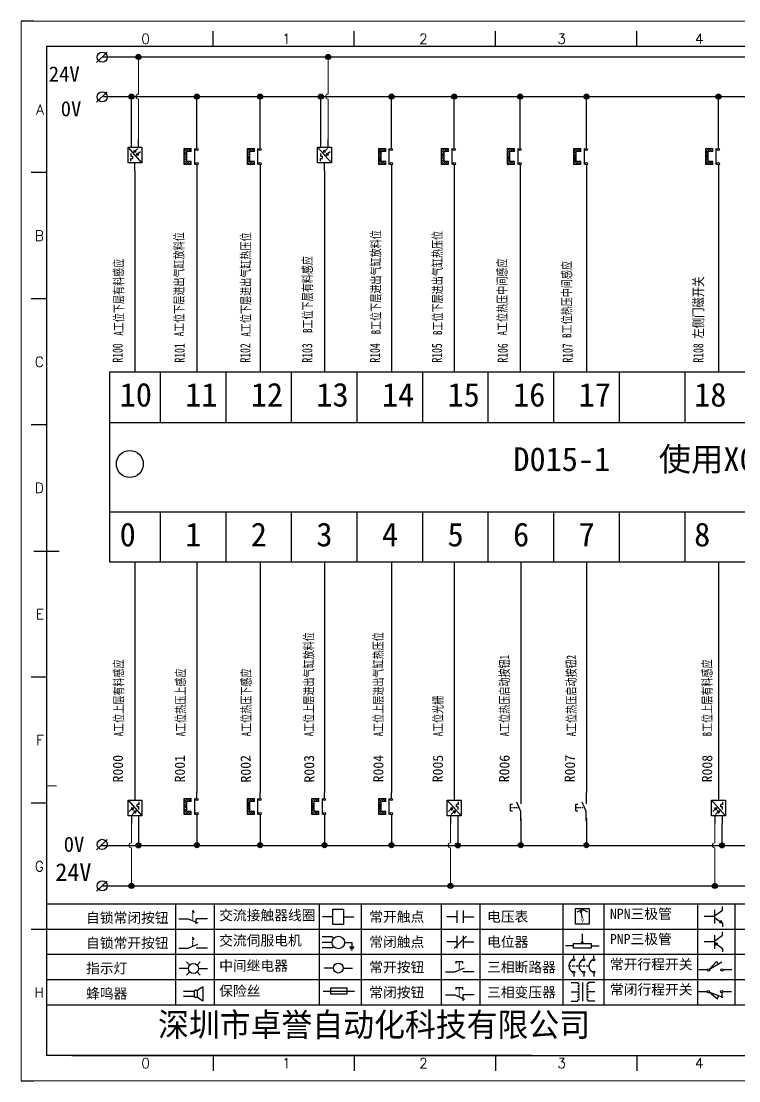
# Model space of a CAD drawing. Extents: x 33864 to 41687, y -3582 to -110.
# Drawn here: x 35592.8 to 35735.1, y -3232.1 to -3022.1 of the extents above; entities that cross this region are included whole.
import ezdxf
from ezdxf.enums import TextEntityAlignment as Align

# ---------------------------------------------------------------- set-up
doc = ezdxf.new("R2010")
doc.units = 0
doc.header["$MEASUREMENT"] = 0
doc.layers.add('AE_BOR', color=1, linetype='Continuous')
doc.layers.add('细实线层', color=7, linetype='Continuous')
doc.styles.add('WD', font='romans.shx', dxfattribs={"bigfont": 'gbcbig.shx'})
doc.styles.add('宋', font='', dxfattribs={"width": 0.7})
doc.styles.add('汉字', font='')
doc.styles.get('宋').set_extended_font_data('SimSun')
doc.styles.get('汉字').set_extended_font_data('新宋体')

# ---------------------------------------------------------------- blocks, each defined once
blk = doc.blocks.new('*U94')
at = {"linetype": 'ByBlock'}
for p, q in [((-1909.23, -780.45), (-1909.23, -780.67)), ((-1909.23, -780.45), (-1908.92, -780.84)), ((-1909.23, -780.84), (-1909.23, -781.05)), ((-1911.92, -782.07), (-1910.06, -782.07)), ((-1910.06, -782.07), (-1908.18, -782.88)), ((-1909.23, -781.23), (-1909.23, -781.44)), ((-1909.23, -781.61), (-1909.23, -781.83)), ((-1909.23, -782), (-1909.23, -782.21)), ((-1909.23, -782.38), (-1909.23, -782.43)), ((-1908.52, -783.07), (-1908.52, -782.07)), ((-1906.25, -782.07), (-1908.52, -782.07))]:
    blk.add_line(p, q, dxfattribs=at)
blk = doc.blocks.new('*U95')
at = {"linetype": 'ByBlock'}
for p, q in [((-1908.88, -791.17), (-1909.23, -790.71)), ((-1909.23, -790.71), (-1909.23, -790.92)), ((-1909.23, -791.09), (-1909.23, -791.31)), ((-1909.23, -791.48), (-1909.23, -791.69)), ((-1911.92, -792.89), (-1910.06, -792.89)), ((-1910.06, -792.89), (-1908.18, -792.08)), ((-1909.23, -791.86), (-1909.23, -792.08)), ((-1909.23, -792.25), (-1909.23, -792.47)), ((-1906.25, -792.89), (-1908.52, -792.89))]:
    blk.add_line(p, q, dxfattribs=at)
blk = doc.blocks.new('蜂鸣器')
at = {"linetype": 'ByBlock'}
for p, q in [((-1907.17, -795.53), (-1908.25, -796.26)), ((-1907.17, -795.53), (-1907.17, -798.41)), ((-1908.8, -796.48), (-1911.01, -796.48)), ((-1908.8, -797.46), (-1911.01, -797.46)), ((-1908.25, -796.26), (-1908.8, -796.26)), ((-1908.8, -797.68), (-1908.8, -796.26)), ((-1908.25, -797.68), (-1908.8, -797.68)), ((-1908.25, -797.68), (-1908.25, -796.26)), ((-1907.17, -798.41), (-1908.25, -797.68))]:
    blk.add_line(p, q, dxfattribs=at)
blk = doc.blocks.new('指示灯')
at = {"linetype": 'ByBlock'}
for p, q in [((-1854.25, -776.92), (-1856.06, -776.92)), ((-1854.62, -775.59), (-1853.97, -776.23)), ((-1851.9, -775.59), (-1852.54, -776.23)), ((-1852.26, -776.92), (-1850.45, -776.92)), ((-1854.62, -778.25), (-1853.97, -777.61)), ((-1851.9, -778.25), (-1852.54, -777.61))]:
    blk.add_line(p, q, dxfattribs=at)
blk.add_circle((-1853.26, -776.92), 0.992, dxfattribs=at)
blk = doc.blocks.new('交流接触器线圈')
at = {"linetype": 'ByBlock'}
for p, q in [((-1880.82, -781.77), (-1882.87, -781.77)), ((-1878.72, -781.77), (-1876.67, -781.77))]:
    blk.add_line(p, q, dxfattribs=at)
blk.add_lwpolyline([(-1880.82, -780.28), (-1878.72, -780.28), (-1878.72, -783.26), (-1880.82, -783.26)], close=True, dxfattribs=at)
blk = doc.blocks.new('交流伺服电机')
at = {"linetype": 'ByBlock'}
for p, q in [((-1880.97, -785.75), (-1882.94, -785.75)), ((-1880.97, -786.85), (-1882.94, -786.85)), ((-1880.97, -785.75), (-1880.65, -786.03)), ((-1878.49, -786.85), (-1877.07, -786.85)), ((-1877.07, -786.85), (-1877.07, -787.72)), ((-1880.97, -787.94), (-1882.94, -787.94)), ((-1880.97, -787.94), (-1880.65, -787.67)), ((-1877.54, -787.72), (-1876.59, -787.72)), ((-1877.38, -788.01), (-1876.75, -788.01)), ((-1877.23, -788.29), (-1876.9, -788.29))]:
    blk.add_line(p, q, dxfattribs=at)
blk.add_circle((-1879.73, -786.85), 1.24, dxfattribs=at)
blk = doc.blocks.new('中间继电器')
at = {"linetype": 'ByBlock'}
for p, q in [((-1880.72, -791.92), (-1882.54, -791.92)), ((-1878.74, -791.92), (-1876.92, -791.92))]:
    blk.add_line(p, q, dxfattribs=at)
blk.add_circle((-1879.73, -791.92), 0.992, dxfattribs=at)
blk = doc.blocks.new('保险丝')
at = {"linetype": 'ByBlock'}
blk.add_line((-1882.72, -796.49), (-1876.55, -796.49), dxfattribs=at)
blk.add_lwpolyline([(-1881.2, -795.86), (-1878.06, -795.86), (-1878.06, -797.12), (-1881.2, -797.12)], close=True, dxfattribs=at)
blk = doc.blocks.new('常开按钮')
at = {"linetype": 'ByBlock'}
for p, q in [((-1910.06, -787.73), (-1908.18, -786.93)), ((-1909.9, -785.68), (-1908.56, -785.68)), ((-1909.9, -785.68), (-1909.9, -786.07)), ((-1909.23, -785.68), (-1909.23, -785.89)), ((-1909.23, -786.06), (-1909.23, -786.28)), ((-1909.23, -786.45), (-1909.23, -786.67)), ((-1909.23, -786.84), (-1909.23, -787.05)), ((-1909.23, -787.22), (-1909.23, -787.38)), ((-1908.56, -785.68), (-1908.56, -786.07)), ((-1911.92, -787.73), (-1910.06, -787.73)), ((-1906.25, -787.73), (-1908.52, -787.73))]:
    blk.add_line(p, q, dxfattribs=at)
blk = doc.blocks.new('常开触点')
at = {"linetype": 'ByBlock'}
for p, q in [((-1853.82, -782.99), (-1853.82, -780.56)), ((-1852.6, -782.99), (-1852.6, -780.56)), ((-1853.82, -781.77), (-1855.88, -781.77)), ((-1852.6, -781.77), (-1850.55, -781.77))]:
    blk.add_line(p, q, dxfattribs=at)
blk = doc.blocks.new('常闭触点')
at = {"linetype": 'ByBlock'}
for p, q in [((-1853.82, -786.77), (-1855.88, -786.77)), ((-1852.01, -785.66), (-1854.43, -788.1)), ((-1853.82, -787.99), (-1853.82, -785.56)), ((-1852.6, -787.99), (-1852.6, -785.56)), ((-1852.6, -786.77), (-1850.55, -786.77))]:
    blk.add_line(p, q, dxfattribs=at)
blk = doc.blocks.new('常闭按钮')
at = {"linetype": 'ByBlock'}
for p, q in [((-1854.11, -790.83), (-1852.77, -790.83)), ((-1854.11, -790.83), (-1854.11, -791.22)), ((-1853.44, -790.83), (-1853.44, -791.04)), ((-1853.44, -791.21), (-1853.44, -791.43)), ((-1853.44, -791.6), (-1853.44, -791.82)), ((-1852.77, -790.83), (-1852.77, -791.22)), ((-1856.13, -792.28), (-1854.28, -792.28)), ((-1854.28, -792.28), (-1852.4, -793.09)), ((-1853.44, -791.99), (-1853.44, -792.2)), ((-1853.44, -792.37), (-1853.44, -792.53)), ((-1850.47, -792.28), (-1852.73, -792.28)), ((-1852.73, -792.28), (-1852.73, -793.43))]:
    blk.add_line(p, q, dxfattribs=at)
blk = doc.blocks.new('电压表')
at = {"linetype": 'ByBlock'}
for p, q in [((-1814.84, -780.75), (-1814.91, -781.13)), ((-1814.6, -781.05), (-1814.91, -781.13)), ((-1814.84, -780.75), (-1814.46, -782.26)), ((-1814.84, -780.75), (-1814.6, -781.05))]:
    blk.add_line(p, q, dxfattribs=at)
blk.add_lwpolyline([(-1815.84, -780.34), (-1813.07, -780.34), (-1813.07, -783.49), (-1815.84, -783.49)], close=True, dxfattribs=at)
blk.add_arc((-1814.46, -782.26), 1.56, 46.8313, 133.1687, dxfattribs=at)
at = {"linetype": 'ByBlock', "insert": (-1814.7, -782.39), "char_height": 0.75, "width": 0.6768, "attachment_point": 1}
blk.add_mtext('V', dxfattribs=at)
blk = doc.blocks.new('电位器')
at = {"linetype": 'ByBlock'}
for p, q in [((-1814.45, -787.3), (-1814.45, -785.39)), ((-1814.45, -787.3), (-1814.62, -786.96)), ((-1814.62, -786.96), (-1814.27, -786.96)), ((-1814.45, -787.3), (-1814.27, -786.96)), ((-1816.21, -787.75), (-1817.79, -787.75)), ((-1812.68, -787.75), (-1811.1, -787.75))]:
    blk.add_line(p, q, dxfattribs=at)
blk.add_lwpolyline([(-1816.21, -787.3), (-1812.68, -787.3), (-1812.68, -788.2), (-1816.21, -788.2)], close=True, dxfattribs=at)
blk = doc.blocks.new('三相断路器')
at = {"linetype": 'ByBlock'}
for p, q in [((-1816.17, -790.33), (-1816.17, -789.7)), ((-1814.17, -790.33), (-1814.17, -789.7)), ((-1812.18, -790.33), (-1812.18, -789.7)), ((-1817.14, -791.74), (-1816.72, -791.74)), ((-1816.45, -791.74), (-1816.03, -791.74)), ((-1816.17, -793.19), (-1816.17, -793.83)), ((-1815.76, -791.74), (-1815.34, -791.74)), ((-1815.07, -791.74), (-1814.65, -791.74)), ((-1814.38, -791.74), (-1813.96, -791.74)), ((-1814.17, -793.19), (-1814.17, -793.83)), ((-1813.69, -791.74), (-1813.27, -791.74)), ((-1812.18, -793.19), (-1812.18, -793.83))]:
    blk.add_line(p, q, dxfattribs=at)
for centre in [(-1816.17, -790.55), (-1814.17, -790.55), (-1812.18, -790.55), (-1816.17, -792.98), (-1814.17, -792.98), (-1812.18, -792.98)]:
    blk.add_circle(centre, 0.219, dxfattribs=at)
for centre in [(-1815.81, -791.74), (-1813.82, -791.74), (-1811.83, -791.74)]:
    blk.add_arc(centre, 1.32, 115.5791, 244.4209, dxfattribs=at)
blk = doc.blocks.new('三相变压器')
at = {"linetype": 'ByBlock'}
for p, q in [((-1816.69, -795.03), (-1815.37, -795.03)), ((-1815.37, -795.03), (-1815.37, -795.24)), ((-1814.34, -798.7), (-1814.34, -795.04)), ((-1812, -795.03), (-1813.32, -795.03)), ((-1813.32, -795.03), (-1813.32, -795.24)), ((-1816.69, -796.87), (-1815.37, -796.87)), ((-1812, -796.87), (-1813.32, -796.87)), ((-1816.69, -798.71), (-1815.37, -798.71)), ((-1815.37, -798.71), (-1815.37, -798.5)), ((-1813.32, -798.71), (-1813.32, -798.5)), ((-1812, -798.71), (-1813.32, -798.71))]:
    blk.add_line(p, q, dxfattribs=at)
for centre, start, end in [((-1815.37, -795.51), 270, 90), ((-1815.37, -796.06), 270, 90), ((-1813.32, -795.51), 90, 270), ((-1813.32, -796.06), 90, 270), ((-1815.37, -796.6), 270, 90), ((-1815.37, -797.14), 270, 90), ((-1815.37, -797.68), 270, 90), ((-1815.37, -798.23), 270, 90), ((-1813.32, -796.6), 90, 270), ((-1813.32, -797.14), 90, 270), ((-1813.32, -797.68), 90, 270), ((-1813.32, -798.23), 90, 270)]:
    blk.add_arc(centre, 0.271, start, end, dxfattribs=at)
blk = doc.blocks.new('NPN三极管')
at = {"linetype": 'ByBlock'}
for p, q in [((-1785.73, -780.61), (-1785.73, -783.32)), ((-1785.73, -781.82), (-1784.15, -780.66)), ((-1784.15, -780.66), (-1784.15, -779.98)), ((-1785.73, -781.97), (-1787.81, -781.97)), ((-1785.73, -782.11), (-1784.15, -783.27)), ((-1784.41, -782.73), (-1784.74, -783.18)), ((-1784.15, -783.27), (-1784.74, -783.18)), ((-1784.15, -783.27), (-1784.41, -782.73)), ((-1784.15, -783.27), (-1784.15, -783.96))]:
    blk.add_line(p, q, dxfattribs=at)
blk = doc.blocks.new('PNP三极管')
at = {"linetype": 'ByBlock'}
for p, q in [((-1784.9, -785.38), (-1784.9, -788.09)), ((-1783.32, -785.43), (-1783.32, -784.75)), ((-1784.9, -786.74), (-1786.98, -786.74)), ((-1784.9, -786.59), (-1783.32, -785.43)), ((-1784.9, -786.88), (-1783.32, -788.04)), ((-1784.9, -786.88), (-1784.31, -786.97)), ((-1784.9, -786.88), (-1784.64, -787.42)), ((-1784.31, -786.97), (-1784.64, -787.42)), ((-1783.32, -788.04), (-1783.32, -788.73))]:
    blk.add_line(p, q, dxfattribs=at)
blk = doc.blocks.new('常开行程开关')
at = {"linetype": 'ByBlock'}
for p, q in [((-1785.89, -792.17), (-1784.52, -790.62)), ((-1785.89, -792.17), (-1783.43, -790.72)), ((-1784.52, -790.62), (-1784.19, -791.17)), ((-1786.29, -792.3), (-1788.01, -792.3)), ((-1781.48, -792.3), (-1783.21, -792.3))]:
    blk.add_line(p, q, dxfattribs=at)
for centre in [(-1786.07, -792.3), (-1783.42, -792.3)]:
    blk.add_circle(centre, 0.219, dxfattribs=at)
blk = doc.blocks.new('常闭行程开关')
at = {"linetype": 'ByBlock'}
for p, q in [((-1786.34, -796.62), (-1788.07, -796.62)), ((-1785.93, -796.72), (-1783.25, -797.7)), ((-1785.93, -796.72), (-1784.3, -798)), ((-1784.3, -798), (-1784.08, -797.4)), ((-1783.48, -796.84), (-1783.48, -797.85)), ((-1781.54, -796.62), (-1783.26, -796.62))]:
    blk.add_line(p, q, dxfattribs=at)
for centre in [(-1786.12, -796.62), (-1783.48, -796.62)]:
    blk.add_circle(centre, 0.219, dxfattribs=at)
blk = doc.blocks.new('磁性开关')
at = {"linetype": 'ByBlock'}
h = blk.add_hatch(dxfattribs=at)
h.set_pattern_fill('ANSI31', color=256, scale=0.1, style=0)
h.set_pattern_definition([(45, (0, 0), (-0.224506403, 0.224506403), [])])
h.paths.add_polyline_path([(-1907.69, -775.29), (-1910.88, -775.29), (-1910.88, -776.69), (-1910.25, -776.69), (-1910.25, -775.79), (-1908.31, -775.79), (-1908.31, -776.69), (-1907.69, -776.69)])
for p, q in [((-1910.88, -776.69), (-1910.88, -775.29)), ((-1910.88, -775.29), (-1907.69, -775.29)), ((-1910.88, -776.69), (-1910.25, -776.69)), ((-1910.25, -776.69), (-1910.25, -775.79)), ((-1910.25, -775.79), (-1908.31, -775.79)), ((-1908.31, -776.69), (-1908.31, -775.79)), ((-1908.31, -776.69), (-1907.69, -776.69)), ((-1907.69, -775.29), (-1907.69, -776.69)), ((-1910.91, -777.81), (-1912.09, -777.81)), ((-1910.88, -777.39), (-1907.69, -777.39)), ((-1907.66, -777.81), (-1906.48, -777.81))]:
    blk.add_line(p, q, dxfattribs=at)
for centre in [(-1910.68, -777.81), (-1907.88, -777.81)]:
    blk.add_circle(centre, 0.225, dxfattribs=at)
blk = doc.blocks.new('光电开关')
at = {"linetype": 'ByBlock'}
h = blk.add_hatch(dxfattribs=at)
h.set_pattern_fill('ANSI31', color=256, scale=0.01, style=0)
h.set_pattern_definition([(45, (0.172267, 0), (-0.0224506403, 0.0224506403), [])])
h.paths.add_polyline_path([(-1882.44, -776.34), (-1882.5, -775.91), (-1882.68, -776.07)])
h.paths.add_polyline_path([(-1882.44, -776.34), (-1882.68, -776.07), (-1882.86, -776.23)])
h.paths.add_polyline_path([(-1883.11, -776.45), (-1883.29, -776.61), (-1883.05, -776.88)])
h.paths.add_polyline_path([(-1883.29, -776.61), (-1883.47, -776.77), (-1883.05, -776.88)])
for p, q in [((-1884.01, -775.96), (-1885.56, -775.96)), ((-1880.91, -775.3), (-1884.01, -778.05)), ((-1883.75, -776.09), (-1883.05, -776.88)), ((-1883.11, -776.45), (-1883.47, -776.77)), ((-1883.05, -776.88), (-1883.47, -776.77)), ((-1883.14, -775.55), (-1882.44, -776.34)), ((-1883.05, -776.88), (-1883.11, -776.45)), ((-1882.5, -775.91), (-1882.86, -776.23)), ((-1882.44, -776.34), (-1882.86, -776.23)), ((-1882.44, -776.34), (-1882.5, -775.91)), ((-1879.37, -776.67), (-1880.91, -776.67)), ((-1884.01, -777.39), (-1885.56, -777.39)), ((-1882.78, -777.47), (-1882.23, -777.47)), ((-1882.23, -777.47), (-1882.23, -777.14)), ((-1882.23, -777.14), (-1881.78, -777.14)), ((-1881.78, -777.47), (-1881.78, -777.14)), ((-1881.23, -777.47), (-1881.78, -777.47))]:
    blk.add_line(p, q, dxfattribs=at)
blk.add_lwpolyline([(-1884.01, -775.3), (-1880.91, -775.3), (-1880.91, -778.05), (-1884.01, -778.05)], close=True, dxfattribs=at)

msp = doc.modelspace()

# ---------------------------------------------------------------- hatches: boundary and pattern name
at = {"lineweight": -2}
h = msp.add_hatch(color=0, dxfattribs=at)
edge = h.paths.add_edge_path()
edge.add_arc((35616.109, -3029.203), 0.5, 0, 360)
h = msp.add_hatch(color=0, dxfattribs=at)
edge = h.paths.add_edge_path()
edge.add_arc((35653.693, -3029.203), 0.5, 0, 360)
h = msp.add_hatch(color=0, dxfattribs=at)
edge = h.paths.add_edge_path()
edge.add_arc((35614.684, -3037.076), 0.5, 0, 360)
h = msp.add_hatch(color=0, dxfattribs=at)
edge = h.paths.add_edge_path()
edge.add_arc((35627.676, -3037.076), 0.5, 0, 360)
h = msp.add_hatch(color=0, dxfattribs=at)
edge = h.paths.add_edge_path()
edge.add_arc((35640.204, -3037.076), 0.5, 0, 360)
h = msp.add_hatch(color=0, dxfattribs=at)
edge = h.paths.add_edge_path()
edge.add_arc((35652.267, -3037.076), 0.5, 0, 360)
h = msp.add_hatch(color=0, dxfattribs=at)
edge = h.paths.add_edge_path()
edge.add_arc((35666.252, -3037.076), 0.5, 0, 360)
h = msp.add_hatch(color=0, dxfattribs=at)
edge = h.paths.add_edge_path()
edge.add_arc((35678.697, -3037.076), 0.5, 0, 360)
h = msp.add_hatch(color=0, dxfattribs=at)
edge = h.paths.add_edge_path()
edge.add_arc((35691.773, -3037.076), 0.5, 0, 360)
h = msp.add_hatch(color=0, dxfattribs=at)
edge = h.paths.add_edge_path()
edge.add_arc((35704.918, -3037.076), 0.5, 0, 360)
h = msp.add_hatch(color=0, dxfattribs=at)
edge = h.paths.add_edge_path()
edge.add_arc((35731.074, -3037.076), 0.5, 0, 360)
h = msp.add_hatch(color=0, dxfattribs=at)
edge = h.paths.add_edge_path()
edge.add_arc((35616.102, -3185.471), 0.5, 0, 360)
h = msp.add_hatch(color=0, dxfattribs=at)
edge = h.paths.add_edge_path()
edge.add_arc((35627.669, -3185.43), 0.5, 0, 360)
h = msp.add_hatch(color=0, dxfattribs=at)
edge = h.paths.add_edge_path()
edge.add_arc((35640.197, -3185.43), 0.5, 0, 360)
h = msp.add_hatch(color=0, dxfattribs=at)
edge = h.paths.add_edge_path()
edge.add_arc((35652.973, -3185.43), 0.5, 0, 360)
h = msp.add_hatch(color=0, dxfattribs=at)
edge = h.paths.add_edge_path()
edge.add_arc((35666.245, -3185.43), 0.5, 0, 360)
h = msp.add_hatch(color=0, dxfattribs=at)
edge = h.paths.add_edge_path()
edge.add_arc((35679.402, -3185.471), 0.5, 0, 360)
h = msp.add_hatch(color=0, dxfattribs=at)
edge = h.paths.add_edge_path()
edge.add_arc((35691.885, -3185.43), 0.5, 0, 360)
h = msp.add_hatch(color=0, dxfattribs=at)
edge = h.paths.add_edge_path()
edge.add_arc((35704.885, -3185.43), 0.5, 0, 360)
h = msp.add_hatch(color=0, dxfattribs=at)
edge = h.paths.add_edge_path()
edge.add_arc((35731.78, -3185.471), 0.5, 0, 360)
h = msp.add_hatch(color=0, dxfattribs=at)
edge = h.paths.add_edge_path()
edge.add_arc((35614.677, -3193.512), 0.5, 0, 360)
h = msp.add_hatch(color=0, dxfattribs=at)
edge = h.paths.add_edge_path()
edge.add_arc((35677.977, -3193.512), 0.5, 0, 360)
h = msp.add_hatch(color=0, dxfattribs=at)
edge = h.paths.add_edge_path()
edge.add_arc((35730.354, -3193.512), 0.5, 0, 360)

# ---------------------------------------------------------------- linework, layer by layer
for p, q in [((35884.843, -3027.128), (35597.843, -3027.128)), ((35597.843, -3027.128), (35597.843, -3227.128)), ((35602.873, -3227.128), (35882.373, -3227.128)), ((35723.64, -3227.128), (35783.59, -3227.128))]:
    msp.add_line(p, q)
at = {"color": 0, "lineweight": -2}
for p, q in [((35607.782, -3030.294), (35609.909, -3028.277)), ((35608.914, -3029.203), (35669.74, -3029.203)), ((35667.421, -3029.203), (35873.347, -3029.203)), ((35607.782, -3038.166), (35609.909, -3036.149)), ((35609.136, -3037.076), (35809.043, -3037.076)), ((35615.397, -3051.761), (35615.397, -3091.652)), ((35627.676, -3051.761), (35627.676, -3091.652)), ((35640.204, -3051.761), (35640.204, -3091.652)), ((35652.98, -3051.761), (35652.98, -3091.652)), ((35666.252, -3051.761), (35666.252, -3091.652)), ((35678.697, -3051.761), (35678.697, -3091.652)), ((35691.773, -3051.761), (35691.773, -3091.652)), ((35704.918, -3051.761), (35704.918, -3091.652)), ((35731.074, -3051.761), (35731.074, -3091.652)), ((35620.391, -3091.652), (35620.391, -3101.652)), ((35633.391, -3091.652), (35633.391, -3101.652)), ((35646.391, -3091.652), (35646.391, -3101.652)), ((35659.391, -3091.652), (35659.391, -3101.652)), ((35672.391, -3091.652), (35672.391, -3101.652)), ((35685.391, -3091.652), (35685.391, -3101.652)), ((35698.391, -3091.652), (35698.391, -3101.652)), ((35711.391, -3091.652), (35711.391, -3101.652)), ((35724.391, -3091.652), (35724.391, -3101.652)), ((35610.391, -3101.652), (35876.413, -3101.652)), ((35610.391, -3119.356), (35876.413, -3119.356)), ((35620.391, -3119.356), (35620.391, -3129.356)), ((35633.391, -3119.356), (35633.391, -3129.356)), ((35646.391, -3119.356), (35646.391, -3129.356)), ((35659.391, -3119.356), (35659.391, -3129.356)), ((35672.391, -3119.356), (35672.391, -3129.356)), ((35685.391, -3119.356), (35685.391, -3129.356)), ((35698.391, -3119.356), (35698.391, -3129.356)), ((35711.391, -3119.356), (35711.391, -3129.356)), ((35724.391, -3119.356), (35724.391, -3129.356)), ((35615.397, -3129.361), (35615.397, -3168.782)), ((35627.676, -3129.361), (35627.676, -3174.97)), ((35640.204, -3129.361), (35640.204, -3174.97)), ((35652.98, -3129.361), (35652.98, -3174.97)), ((35666.252, -3129.361), (35666.252, -3174.97)), ((35678.697, -3129.361), (35678.697, -3168.782)), ((35731.074, -3129.361), (35731.074, -3174.97)), ((35616.109, -3181.16), (35616.109, -3185.471)), ((35627.676, -3180.582), (35627.676, -3185.43)), ((35640.204, -3180.052), (35640.204, -3185.43)), ((35652.98, -3180.052), (35652.98, -3185.43)), ((35666.252, -3180.052), (35666.252, -3185.43)), ((35679.409, -3181.16), (35679.409, -3185.471)), ((35691.891, -3180.052), (35691.891, -3185.43)), ((35704.891, -3180.052), (35704.891, -3185.43)), ((35731.787, -3181.16), (35731.787, -3185.471)), ((35607.782, -3186.321), (35609.909, -3184.303)), ((35608.62, -3185.462), (35873.347, -3185.462)), ((35607.782, -3194.548), (35609.909, -3192.53)), ((35608.842, -3193.512), (35873.347, -3193.512)), ((35623.422, -3197.128), (35623.422, -3217.128)), ((35631.099, -3197.128), (35631.099, -3217.128)), ((35651.889, -3197.128), (35651.889, -3217.128)), ((35660.242, -3197.128), (35660.242, -3217.128)), ((35676.097, -3197.128), (35676.097, -3217.128)), ((35683.746, -3197.128), (35683.746, -3217.128)), ((35700.238, -3197.128), (35700.238, -3217.128)), ((35708.34, -3197.128), (35708.34, -3217.128)), ((35726.959, -3197.128), (35726.959, -3217.128)), ((35734.318, -3197.128), (35734.318, -3217.128))]:
    msp.add_line(p, q, dxfattribs=at)
at = {"color": 7, "lineweight": -2}
for p, q in [((35614.684, -3045.57), (35614.684, -3037.076)), ((35627.676, -3046.149), (35627.676, -3037.076)), ((35640.204, -3046.149), (35640.204, -3037.076)), ((35652.267, -3045.57), (35652.267, -3037.076)), ((35666.252, -3046.149), (35666.252, -3037.076)), ((35678.697, -3046.149), (35678.697, -3037.076)), ((35691.773, -3046.149), (35691.773, -3037.076)), ((35704.918, -3046.149), (35704.918, -3037.076)), ((35731.074, -3046.149), (35731.074, -3037.076))]:
    msp.add_line(p, q, dxfattribs=at)
at = {"lineweight": -2}
for p, q in [((35691.891, -3129.356), (35691.891, -3174.97)), ((35704.891, -3129.356), (35704.891, -3174.97)), ((35615.397, -3168.782), (35615.397, -3174.97)), ((35678.697, -3168.782), (35678.697, -3174.97))]:
    msp.add_line(p, q, dxfattribs=at)
at = {"lineweight": 9, "ltscale": 0.1}
for p, q in [((35597.843, -3173.699), (35599.843, -3173.699)), ((35694.178, -3227.128), (35723.64, -3227.128)), ((35722.282, -3227.128), (35722.282, -3227.128)), ((35722.282, -3227.128), (35722.282, -3227.128)), ((35722.282, -3227.128), (35722.282, -3227.128)), ((35722.282, -3227.128), (35722.282, -3227.128))]:
    msp.add_line(p, q, dxfattribs=at)
at = {"linetype": 'ByBlock'}
for p, q in [((35884.843, -3197.128), (35597.843, -3197.128)), ((35884.843, -3202.128), (35597.843, -3202.128)), ((35884.843, -3207.128), (35597.843, -3207.128)), ((35884.843, -3212.128), (35597.843, -3212.128)), ((35884.843, -3217.128), (35597.843, -3217.128))]:
    msp.add_line(p, q, dxfattribs=at)
at = {"color": 0, "ltscale": 2}
msp.add_line((35694.178, -3227.128), (35597.843, -3227.128), dxfattribs=at)
at = {"color": 0, "lineweight": -2}
msp.add_lwpolyline([(35610.391, -3091.652), (35876.413, -3091.652), (35876.413, -3129.356), (35610.391, -3129.356)], close=True, dxfattribs=at)
for centre, radius in [((35608.909, -3029.244), 1), ((35616.109, -3029.203), 0.5), ((35653.693, -3029.203), 0.5), ((35608.909, -3037.117), 1), ((35614.684, -3037.076), 0.5), ((35627.676, -3037.076), 0.5), ((35640.204, -3037.076), 0.5), ((35652.267, -3037.076), 0.5), ((35666.252, -3037.076), 0.5), ((35678.697, -3037.076), 0.5), ((35691.773, -3037.076), 0.5), ((35704.918, -3037.076), 0.5), ((35731.074, -3037.076), 0.5), ((35614.381, -3109.873), 2.672), ((35608.909, -3185.271), 1), ((35616.109, -3185.471), 0.5), ((35627.676, -3185.43), 0.5), ((35640.204, -3185.43), 0.5), ((35652.98, -3185.43), 0.5), ((35666.252, -3185.43), 0.5), ((35679.409, -3185.471), 0.5), ((35691.891, -3185.43), 0.5), ((35704.891, -3185.43), 0.5), ((35731.787, -3185.471), 0.5), ((35608.909, -3193.498), 1), ((35614.684, -3193.512), 0.5), ((35677.984, -3193.512), 0.5), ((35730.361, -3193.512), 0.5)]:
    msp.add_circle(centre, radius, dxfattribs=at)
at = {"lineweight": 0}
for centre in [(35616.109, -3037.076), (35653.693, -3037.076), (35614.684, -3185.462), (35677.984, -3185.462), (35730.361, -3185.462)]:
    msp.add_arc(centre, 0.5, 90, 270, dxfattribs=at)
at = {"layer": 'AE_BOR', "lineweight": 30}
for p, q in [((35595.373, -3022.128), (35592.84, -3022.128)), ((35592.84, -3232.128), (35595.373, -3232.128))]:
    msp.add_line(p, q, dxfattribs=at)
at = {"layer": 'AE_BOR', "color": 1, "lineweight": 15}
for p, q in [((35592.84, -3022.128), (35889.84, -3022.128)), ((35592.84, -3232.128), (35592.84, -3022.128)), ((35889.84, -3232.128), (35592.84, -3232.128))]:
    msp.add_line(p, q, dxfattribs=at)
at = {"layer": 'AE_BOR'}
for p, q in [((35630.873, -3027.128), (35630.873, -3024.128)), ((35658.873, -3027.128), (35658.873, -3024.128)), ((35686.873, -3027.128), (35686.873, -3024.128)), ((35714.873, -3027.128), (35714.873, -3024.128)), ((35597.843, -3052.128), (35594.843, -3052.128)), ((35597.843, -3077.128), (35594.843, -3077.128)), ((35597.843, -3102.128), (35594.843, -3102.128)), ((35597.843, -3152.128), (35594.843, -3152.128)), ((35597.843, -3177.128), (35594.843, -3177.128)), ((35597.843, -3202.128), (35594.843, -3202.128)), ((35630.873, -3227.128), (35630.873, -3230.128)), ((35658.873, -3227.128), (35658.873, -3230.128)), ((35686.873, -3227.128), (35686.873, -3230.128)), ((35714.873, -3227.128), (35714.873, -3230.128))]:
    msp.add_line(p, q, dxfattribs=at)
at = {"layer": 'AE_BOR', "color": 2, "lineweight": 30}
msp.add_line((35595.343, -3127.128), (35600.343, -3127.128), dxfattribs=at)
at = {"layer": '细实线层', "lineweight": 0}
for p, q in [((35616.109, -3036.576), (35616.109, -3029.203)), ((35653.693, -3036.576), (35653.693, -3029.203)), ((35616.109, -3037.576), (35616.109, -3045.57)), ((35653.693, -3037.576), (35653.693, -3045.57)), ((35614.684, -3184.962), (35614.684, -3181.16)), ((35677.984, -3184.962), (35677.984, -3181.16)), ((35730.361, -3184.962), (35730.361, -3181.16)), ((35614.684, -3185.962), (35614.684, -3193.512)), ((35677.984, -3185.962), (35677.984, -3193.512)), ((35730.361, -3185.962), (35730.361, -3193.512))]:
    msp.add_line(p, q, dxfattribs=at)

# ---------------------------------------------------------------- block references
at = {"linetype": 'ByBlock'}
for name, p, rotation in [('光电开关', (36392.07, -4931.126), 270), ('磁性开关', (34849.863, -1139.673), 90), ('磁性开关', (34862.391, -1139.673), 90), ('光电开关', (36429.653, -4931.126), 270), ('磁性开关', (34888.438, -1139.673), 90), ('磁性开关', (34900.883, -1139.673), 90), ('磁性开关', (34913.96, -1139.673), 90), ('磁性开关', (34927.105, -1139.673), 90), ('磁性开关', (34953.26, -1139.673), 90), ('光电开关', (34838.723, -1295.605), 90), ('磁性开关', (34849.863, -1268.494), 90), ('磁性开关', (34862.391, -1268.494), 90), ('磁性开关', (34875.166, -1268.494), 90), ('磁性开关', (34888.438, -1268.494), 90), ('光电开关', (34902.023, -1295.605), 90), ('常开按钮', (34904.159, -1268.717), 90), ('常开按钮', (34917.159, -1268.717), 90), ('光电开关', (34954.401, -1295.605), 90)]:
    msp.add_blockref(name, p, dxfattribs=dict(at, rotation=rotation))
for name, p in [('交流接触器线圈', (37535.456, -2417.859)), ('电压表', (37518.549, -2417.612)), ('NPN三极管', (37516.037, -2417.625)), ('*U94', (37536.031, -2417.951)), ('常开触点', (37533.11, -2417.831)), ('*U95', (37536.031, -2412.951)), ('交流伺服电机', (37535.456, -2417.859)), ('常闭触点', (37533.11, -2417.831)), ('电位器', (37518.549, -2417.612)), ('PNP三极管', (37515.212, -2417.854)), ('指示灯', (37480.246, -2432.951)), ('中间继电器', (37535.456, -2417.859)), ('常开按钮', (37588.896, -2422.831)), ('三相断路器', (37518.549, -2417.612)), ('常开行程开关', (37515.212, -2417.854)), ('三相变压器', (37518.549, -2417.612)), ('蜂鸣器', (37536.031, -2417.951)), ('保险丝', (37535.456, -2417.859)), ('常闭按钮', (37533.11, -2422.831)), ('常闭行程开关', (37515.212, -2417.854))]:
    msp.add_blockref(name, p, dxfattribs=at)

# ---------------------------------------------------------------- texts
at = {"lineweight": -2, "style": '宋', "width": 0.7}
for s, height, p in [('A工位下层进出气缸放料位', 1.83334, (35625.069, -3084.568)), ('A工位下层进出气缸热压位', 1.83334, (35638.3, -3084.627)), ('B工位下层进出气缸放料位', 1.83334, (35664.083, -3084.178)), ('B工位下层进出气缸热压位', 1.83334, (35676.303, -3084.315)), ('A工位下层有料感应', 1.8333, (35613.091, -3084.442)), ('B工位下层有料感应', 1.8333, (35650.533, -3083.91)), ('A工位热压中间感应', 1.8333, (35689.124, -3084.405)), ('B工位热压中间感应', 1.8333, (35701.936, -3084.892)), ('A工位上层进出气缸放料位', 1.83334, (35650.796, -3163.852)), ('A工位上层进出气缸热压位', 1.83334, (35664.571, -3163.852)), ('A工位上层有料感应', 1.8333, (35613.095, -3163.852)), ('A工位热压启动按钮1', 1.8333, (35689.578, -3163.852)), ('A工位热压启动按钮2', 1.8333, (35702.824, -3163.852)), ('B工位上层有料感应', 1.8333, (35729.76, -3163.852)), ('A工位热压上感应', 1.8333, (35625.374, -3163.852)), ('A工位热压下感应', 1.8333, (35638.37, -3163.852)), ('A工位光栅', 1.8333, (35676.395, -3163.852))]:
    msp.add_text(s, height=height, rotation=90.11445, dxfattribs=at).set_placement(p)
at = {"color": 0, "lineweight": -2}
for s, rotation, p in [('R000', 90.11445, (35613.023, -3172.991)), ('R001 ', 90.11445, (35625.299, -3172.991)), ('R002 ', 91.14786, (35638.401, -3172.991)), ('R003 ', 91.14786, (35650.997, -3172.991)), ('R004 ', 89.74235, (35664.63, -3172.991)), ('R005 ', 88.83414, (35676.381, -3172.991)), ('R006 ', 88.83414, (35689.575, -3172.991)), ('R007 ', 88.83414, (35702.575, -3172.991)), ('R008 ', 89.47057, (35729.811, -3172.991))]:
    msp.add_text(s, height=2, rotation=rotation, dxfattribs=at).set_placement(p)
at = {"color": 0, "lineweight": -2, "attachment_point": 1}
for s, insert, char_height, width in [('24V', (35598.316, -3031.083), 3, 14.27309), ('0V', (35600.682, -3037.981), 3, 14.27309), ('10', (35612.364, -3093.798), 4.7064, 7.20347), ('11', (35625.364, -3093.798), 4.7064, 7.20347), ('12', (35638.364, -3093.798), 4.7064, 7.20347), ('13', (35651.364, -3093.798), 4.7064, 7.20347), ('14', (35664.364, -3093.798), 4.7064, 7.20347), ('15', (35677.364, -3093.798), 4.7064, 7.20347), ('16', (35690.364, -3093.798), 4.7064, 7.20347), ('17', (35703.364, -3093.798), 4.7064, 7.20347), ('18', (35726.266, -3093.798), 4.7064, 7.20347), ('D015-1   {\\f宋体|b0|i0|c134|p2;使用X020-1-1500S接入}', (35690.417, -3106.565), 4.70644, 109.63138), ('0', (35612.364, -3121.502), 4.706, 7.20347), ('1', (35625.364, -3121.502), 4.706, 7.20347), ('2', (35638.364, -3121.502), 4.706, 7.20347), ('3', (35651.364, -3121.502), 4.706, 7.20347), ('4', (35664.364, -3121.502), 4.706, 7.20347), ('5', (35677.364, -3121.502), 4.706, 7.20347), ('6', (35690.364, -3121.502), 4.706, 7.20347), ('7', (35703.364, -3121.502), 4.706, 7.20347), ('8', (35726.266, -3121.502), 4.706, 7.20347), ('0V', (35601.274, -3183.75), 3, 14.27309), ('24V', (35599.617, -3189.015), 3.5, 14.27309), ('深圳市卓誉自动化科技有限公司', (35619.976, -3218.657), 4.70644, 96.11383)]:
    msp.add_mtext(s, dxfattribs=dict(at, insert=insert, char_height=char_height, width=width))
at = {"color": 0, "lineweight": -2, "char_height": 2, "width": 71.79445, "attachment_point": 1, "rotation": 90, "style": '宋'}
for s, insert in [('R108 {\\W0.75;\\C256;左侧门磁开关}', (35726.088, -3089.782)), ('R100 ', (35610.959, -3089.782)), ('R101 ', (35623.239, -3089.782)), ('R102 ', (35636.263, -3089.782)), ('R103 ', (35648.543, -3089.782)), ('R104 ', (35661.98, -3089.782)), ('R105 ', (35674.259, -3089.782)), ('R106 ', (35687.31, -3089.782)), ('R107 ', (35700.169, -3089.782))]:
    msp.add_mtext(s, dxfattribs=dict(at, insert=insert))
at = {"char_height": 2, "attachment_point": 1, "style": '汉字'}
for s, insert in [('{\\fKaiTi_GB2312|b0|i0|c134|p49;交流接触器线圈}', (35632.093, -3198.319)), ('{\\fKaiTi_GB2312|b0|i0|c134|p49;NPN三极管}', (35709.573, -3198.036)), ('{\\fKaiTi_GB2312|b0|i0|c134|p49;自锁常闭按钮}', (35605.699, -3198.813)), ('{\\fKaiTi_GB2312|b0|i0|c134|p49;常开触点}', (35661.847, -3198.606)), ('{\\fKaiTi_GB2312|b0|i0|c134|p49;电压表}', (35685.207, -3198.597)), ('{\\fKaiTi_GB2312|b0|i0|c134|p49;自锁常开按钮}', (35605.699, -3203.813)), ('{\\fKaiTi_GB2312|b0|i0|c134|p49;交流伺服电机}', (35632.093, -3203.319)), ('{\\fKaiTi_GB2312|b0|i0|c134|p49;常闭触点}', (35661.847, -3203.606)), ('{\\fKaiTi_GB2312|b0|i0|c134|p49;电位器}', (35685.207, -3203.597)), ('{\\fKaiTi_GB2312|b0|i0|c134|p49;PNP三极管}', (35709.573, -3203.036)), ('{\\fKaiTi_GB2312|b0|i0|c134|p49;指示灯}', (35605.699, -3208.813)), ('{\\fKaiTi_GB2312|b0|i0|c134|p49;中间继电器}', (35632.093, -3208.319)), ('{\\fKaiTi_GB2312|b0|i0|c134|p49;常开按钮}', (35661.847, -3208.606)), ('{\\fKaiTi_GB2312|b0|i0|c134|p49;三相断路器}', (35685.207, -3208.597)), ('{\\fKaiTi_GB2312|b0|i0|c134|p49;常开行程开关}', (35709.573, -3208.036)), ('{\\fKaiTi_GB2312|b0|i0|c134|p49;常闭行程开关}', (35709.573, -3213.036)), ('{\\fKaiTi_GB2312|b0|i0|c134|p49;蜂鸣器}', (35605.699, -3213.813)), ('{\\fKaiTi_GB2312|b0|i0|c134|p49;保险丝}', (35632.093, -3213.319)), ('{\\fKaiTi_GB2312|b0|i0|c134|p49;常闭按钮}', (35661.847, -3213.606)), ('{\\fKaiTi_GB2312|b0|i0|c134|p49;三相变压器}', (35685.207, -3213.597))]:
    msp.add_mtext(s, dxfattribs=dict(at, insert=insert))
at = {"layer": 'AE_BOR', "style": 'WD'}
for s, p in [('0', (35617.51, -3026.628)), ('1', (35645.435, -3026.628)), ('2', (35672.585, -3026.628)), ('3', (35699.985, -3026.628)), ('4', (35727.286, -3026.628)), ('0', (35617.51, -3229.628)), ('1', (35645.435, -3229.628)), ('2', (35672.585, -3229.628)), ('3', (35699.985, -3229.628)), ('4', (35727.286, -3229.628))]:
    msp.add_text(s, height=2, dxfattribs=at).set_placement(p, align=Align.CENTER)
for s, p in [('A', (35597.343, -3039.628)), ('B', (35597.343, -3064.628)), ('C', (35597.343, -3089.628)), ('D', (35597.343, -3114.628)), ('E', (35597.343, -3139.628)), ('F', (35597.343, -3164.628)), ('G', (35597.343, -3189.628)), ('H', (35597.343, -3214.628))]:
    msp.add_text(s, height=2, dxfattribs=at).set_placement(p, align=Align.MIDDLE_RIGHT)

doc.saveas('drawing.dxf')
